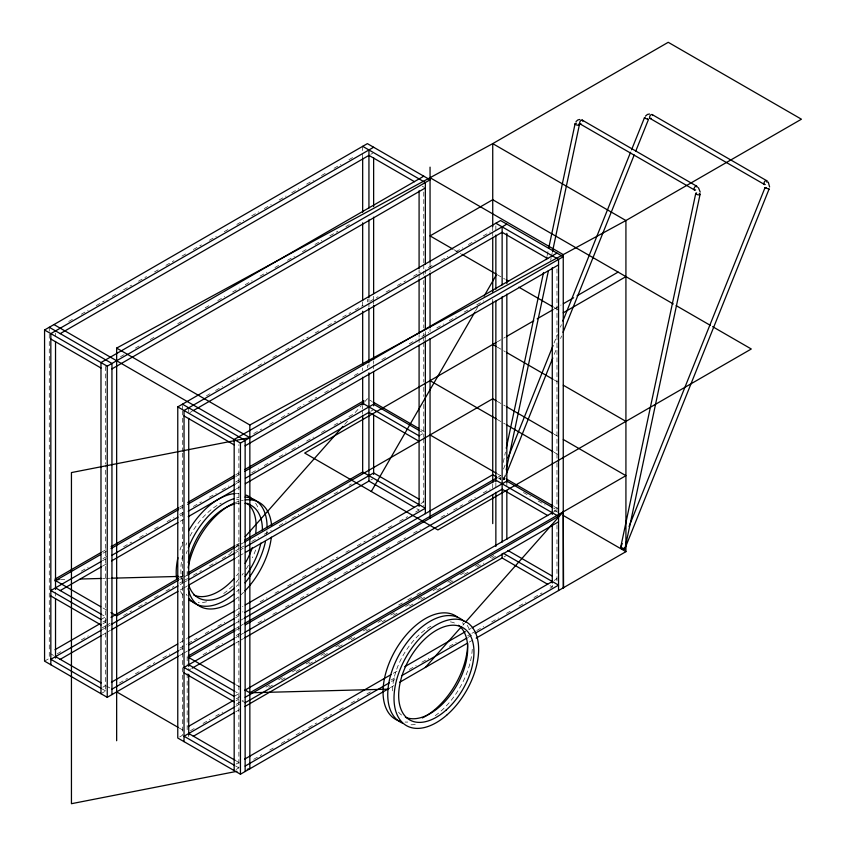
<?xml version="1.0" encoding="UTF-8"?>
<svg xmlns="http://www.w3.org/2000/svg" width="846" height="846" viewBox="0 0 846 846"><rect width="100%" height="100%" fill="white"/><g stroke="black" fill="none" stroke-linecap="round" stroke-linejoin="round"><path stroke-width="0.63" stroke-dasharray="4.23 3.17" d="M500.113 479.27L500.198 477.472M503.254 462.434L505.443 452.102M547.108 255.693L548.208 250.522M505.125 474.923L503.983 479.471M550.64 260.304L551.19 257.713M551.465 256.423L552.279 252.542M505.665 475.494L503.264 480.264M554.236 354.368L557.176 347.029M560.612 338.463L561.596 336.01M503.507 469.022L505.464 464.137M554.045 343.053L557.482 334.498M560.422 327.159L561.406 324.705M475.537 310.926L478.836 305.216M503.73 479.841L504.195 479.164L503.73 479.841L504.121 479.259L503.381 479.227M229.478 554.373L232.09 551.412M235.579 547.478L239.069 543.534M344.682 424.364L348.171 420.43M355.151 412.552L361.263 405.657M364.753 401.713L367.375 398.762L365.081 400.084M462.878 625.109L464.623 623.142M68.716 321.48L73.285 318.847M81.29 314.226L88.153 310.26M96.158 305.639L104.174 301.017M112.18 296.396L115.606 294.408M123.611 289.787L131.616 285.165M138.48 281.2L146.495 276.579M154.501 271.957L159.069 269.314M165.932 265.358L173.938 260.727M181.953 256.105L186.522 253.472M193.385 249.507L201.39 244.885M209.396 240.264L216.259 236.298M224.264 231.677L228.843 229.033M236.848 224.412L243.711 220.446M251.717 215.825L258.58 211.86M264.301 208.56L271.164 204.595M279.169 199.973L286.033 196.018M291.754 192.708L298.617 188.753M306.622 184.132L313.485 180.166M321.491 175.545L326.07 172.901M334.075 168.28L340.938 164.314M348.943 159.693L353.522 157.049M370.823 154.3L372.695 153.221M120.544 356.695L123.981 354.717M135.413 348.108L139.992 345.475M150.292 339.532L154.86 336.888M177.734 323.68L182.313 321.036M205.187 307.828L209.766 305.184M217.771 300.563L224.634 296.608M232.639 291.976L239.503 288.021M245.224 284.711L252.087 280.756M260.092 276.134L266.955 272.169M274.961 267.548L279.54 264.904M287.545 260.282L294.408 256.317M302.413 251.696L306.992 249.052M314.998 244.431L321.861 240.476M329.866 235.844L337.871 231.222M345.877 226.601L349.313 224.624M206.487 395.748L209.914 393.76M215.635 390.461L222.498 386.495M230.503 381.874L237.366 377.919M243.088 374.609L249.951 370.654M257.956 366.032L264.819 362.067M272.824 357.446L277.403 354.802M285.409 350.181L292.272 346.215M300.277 341.594L308.282 336.972M315.146 333.007L319.725 330.363M327.73 325.742L335.735 321.12M342.598 317.155L350.604 312.534M355.183 309.9L363.188 305.269M370.051 301.313L378.056 296.692M386.062 292.071L390.641 289.427M397.504 285.462L405.509 280.84M413.514 276.219L420.377 272.253M428.383 267.632L432.962 264.988M440.967 260.367L447.83 256.401M455.835 251.78L462.699 247.825M468.42 244.515L475.283 240.56M483.288 235.939L490.151 231.973M189.874 412.573L192.158 411.251M253.747 433.596L261.752 428.975M269.758 424.354L273.195 422.365M281.2 417.744L289.205 413.123M297.21 408.502L304.074 404.536M308.653 401.903L316.658 397.271M324.663 392.65L331.526 388.695M339.532 384.073L344.111 381.43M354.4 375.487L358.979 372.843M381.853 359.635L386.432 356.991M409.305 343.783L416.169 339.828M421.89 336.518L428.753 332.563M436.758 327.941L443.621 323.976M449.332 320.676L456.195 316.711M464.211 312.089L471.063 308.124M476.784 304.824L483.648 300.859M102.006 551.962L107.728 548.663M179.786 507.061L183.222 505.083M235.833 474.701L239.259 472.724M103.022 553.189L107.601 550.545M179.659 508.943L185.38 505.644M235.706 476.584L241.427 473.284M81.29 571.166L88.153 567.201M103.022 558.614L107.601 555.97M123.611 546.728L131.616 542.106M139.632 537.485L146.495 533.519M154.501 528.898L159.069 526.254M167.074 521.633L173.938 517.667M179.659 514.368L185.38 511.069M193.385 506.447L201.39 501.826M209.396 497.205L216.259 493.239M221.98 489.94L228.843 485.974M235.706 482.009L241.427 478.709M251.717 472.766L258.58 468.8M264.301 465.501L271.164 461.535M279.169 456.914L286.033 452.959M291.754 449.649L298.617 445.694M306.622 441.073L313.485 437.107M321.491 432.486L326.07 429.842M334.075 425.221L340.938 421.255M348.943 416.634L353.522 413.99M102.429 560.771L108.151 557.461M180.209 515.859L184.788 513.226M236.256 483.5L240.835 480.866M102.429 566.196L108.151 562.897M180.209 521.295L184.788 518.651M236.256 488.935L240.835 486.291M370.823 411.241L372.695 410.162M497.289 341.847L505.274 337.237M554.278 308.949L561.11 304.994M100.981 619.505L105.676 616.797L102.26 614.82M419.087 435.849L423.783 433.141L420.367 431.164M103.022 621.947L107.601 619.304M179.659 577.702L185.38 574.402M235.706 545.342L241.427 542.043M102.863 623.851L105.676 622.222L102.26 620.245M179.553 579.573L182.99 577.585M184.132 576.93L187.569 574.942M235.6 547.214L239.037 545.226M240.179 544.57L243.606 542.593M44.563 661.128L49.269 658.41L49.269 332.563M57.274 653.789L60.827 651.737M81.29 639.925L88.28 635.885M102.006 627.965L105.443 625.977M106.459 625.395L110.012 623.343M123.611 615.486L131.616 610.865M138.48 606.899L146.495 602.278M154.501 597.657L159.069 595.013M165.932 591.058L173.938 586.426M179.659 583.127L183.222 581.075M184.238 580.483L187.664 578.505M193.385 575.206L201.39 570.585M209.396 565.963L216.259 561.998M222.107 558.624L228.97 554.659M235.706 550.767L239.259 548.716M240.285 548.134L243.711 546.146M251.717 541.525L258.58 537.559M264.301 534.26L271.291 530.231M279.169 525.673L286.033 521.718M291.754 518.408L298.744 514.379M306.622 509.831L313.485 505.866M321.491 501.244L326.196 498.527M334.075 493.979L341.065 489.94M349.07 485.318L351.354 483.997M102.429 629.53L105.866 627.542M107.008 626.886L110.435 624.908M180.209 584.618L182.493 583.296M183.645 582.64L187.072 580.663M236.256 552.258L238.54 550.947M239.682 550.281L243.119 548.303M102.429 634.955L105.866 632.977M107.008 632.311L110.435 630.333M180.209 590.053L182.493 588.731M183.645 588.065L187.072 586.088M236.256 557.694L238.54 556.372M239.682 555.706L243.119 553.728M370.823 479.999L372.695 478.921M102.863 687.185L105.676 685.556L102.26 683.579M180.029 642.632L186.892 638.667M236.076 610.273L242.939 606.307M420.959 503.529L423.783 501.9L420.367 499.923M100.981 693.699L105.676 690.981L105.676 465.395M119.402 683.06L127.408 678.439M135.413 673.807L139.992 671.174M146.855 667.208L154.86 662.587M162.866 657.966L169.729 654M180.029 648.057L186.892 644.092M188.034 643.436L197.181 638.148M205.187 633.527L212.05 629.561M217.771 626.262L224.634 622.307M236.076 615.698L242.939 611.732M260.092 601.834L266.955 597.868M274.961 593.247L279.54 590.603M287.545 585.982L294.408 582.016M302.413 577.395L306.992 574.751M314.998 570.13L321.861 566.175M329.866 561.543L337.871 556.922M345.877 552.301L349.313 550.323M357.319 545.702L365.324 541.08M372.187 537.115L380.192 532.494M388.198 527.872L392.777 525.229M399.64 521.263L407.645 516.642M415.65 512.02L419.087 510.043L419.087 505.697M179.437 650.214L185.147 646.904M235.474 617.855L241.195 614.545M179.437 655.639L182.99 653.588M184.005 652.996L187.569 650.944M235.474 623.28L239.037 621.228M240.053 620.636L243.606 618.585M236.351 628.208L238.635 626.886M239.778 626.22L243.214 624.242M498.283 476.975L500.568 475.664M236.224 630.09L240.793 627.446M203.051 654.667L209.914 650.701M215.635 647.402L222.498 643.436M236.224 635.515L240.793 632.871M257.956 622.973L264.819 619.008M272.824 614.386L277.403 611.743M285.409 607.121L292.272 603.156M300.277 598.534L308.282 593.913M316.288 589.292L319.725 587.304M327.73 582.683L335.735 578.061M343.74 573.44L350.604 569.474M355.183 566.841L363.188 562.209M371.193 557.588L378.056 553.633M386.062 549.012L390.641 546.368M397.504 542.402L405.509 537.781M413.514 533.16L420.377 529.194M440.967 517.308L447.83 513.342M453.541 510.043L462.699 504.766M468.42 501.456L475.283 497.501M483.288 492.88L490.151 488.914M235.632 637.673L239.058 635.684M240.201 635.029L243.637 633.041M191.016 668.848L188.732 670.169L188.732 666.912M235.632 643.097L239.058 641.12M240.201 640.454L243.637 638.476M234.173 696.406L238.879 693.699L235.452 691.721M552.279 512.75L556.975 510.043L553.559 508.065M236.224 698.849L240.793 696.205M398.646 605.07L403.214 602.437M407.793 599.793L412.372 597.149M416.941 594.505L421.52 591.862M236.055 700.752L238.879 699.124L235.452 697.146M179.638 736.94L182.461 735.311L182.461 452.991M190.466 730.69L195.045 728.046M203.051 723.425L209.914 719.46M215.635 716.16L222.625 712.131M236.224 704.274L243.214 700.234M265.961 687.1L270.667 684.393M278.672 679.772L284.267 676.536M292.399 671.84L298.109 668.541M306.125 663.92L311.836 660.62M320.994 655.333L325.562 652.689M335.735 646.82L340.43 644.113M348.436 639.481L351.873 637.503M363.315 630.905L367.883 628.261M378.056 622.392L382.752 619.674M390.757 615.053L395.336 612.409M405.636 606.466L410.204 603.822M418.21 599.201L422.789 596.557M433.078 590.614L437.657 587.981M447.83 582.101L452.525 579.394M460.531 574.772L465.11 572.129M475.399 566.186L479.978 563.542M490.151 557.673L495.862 554.373M235.632 706.431L241.343 703.121M268.795 687.28L273.374 684.636M281.38 680.015L285.959 677.371M296.248 671.428L300.827 668.784M308.832 664.163L315.695 660.197M323.701 655.576L328.28 652.932M338.569 646.989L343.148 644.356M351.153 639.735L355.722 637.091M366.022 631.148L370.601 628.504M382.032 621.895L385.469 619.917M393.475 615.296L398.043 612.652M409.485 606.053L412.922 604.065M420.927 599.444L425.496 596.8M436.938 590.201L441.517 587.558M449.522 582.936L452.948 580.959M464.391 574.349L468.959 571.716M476.975 567.084L483.838 563.129M491.843 558.508L496.412 555.864M235.632 711.856L241.343 708.557M504.015 556.901L506.839 555.272M236.055 764.086L238.879 762.458M393.295 673.3L397.863 670.667M468.779 629.72L471.063 628.398M554.162 580.43L556.975 578.801L553.559 576.824M236.055 769.511L238.879 767.882L238.879 444.668M253.747 759.296L261.752 754.674M269.758 750.053L273.195 748.065M281.2 743.444L289.205 738.822M296.068 734.867L304.074 730.235M308.653 727.602L316.658 722.981M323.521 719.015L331.526 714.394M339.532 709.773L344.111 707.129M350.974 703.163L358.979 698.542M366.984 693.921L370.411 691.943M391 680.047L395.579 677.413M409.305 669.482L416.169 665.527M421.89 662.217L428.753 658.262M449.332 646.376L456.195 642.41M467.637 635.811L471.063 633.823M472.216 633.168L475.642 631.179M476.784 630.524L483.648 626.558M491.653 621.937L498.516 617.982M506.521 613.35L511.1 610.717M519.106 606.085L525.969 602.13M533.974 597.509L541.979 592.887M549.995 588.256L552.279 586.944L552.279 583.687M391.55 681.548L394.987 679.56M468.187 637.302L471.613 635.314M390.408 687.629L393.876 685.63M469.319 642.072L472.766 640.084M60.531 579.531L67.098 579.351M102.556 578.421L105.19 578.357M106.501 578.326L110.435 578.22M180.05 576.39L182.673 576.327M503.359 478.466L504.11 478.995M422.217 186.152L424.301 187.357M453.964 249.707L460.784 253.652M497.215 274.686L505.189 279.286M554.141 307.553L557.556 309.52M497.289 347.103L505.252 351.703M554.204 379.97L557.62 381.937M497.289 401.385L505.252 405.985M554.204 434.252L557.62 436.219M497.215 419.447L505.189 424.047M554.141 452.303L557.556 454.281M369.649 400.073L371.933 401.395M420.938 429.683L424.354 431.661M497.215 473.728L505.189 478.328M554.13 506.585L557.556 508.562M498.421 478.043L500.705 479.354M523.473 492.499L530.305 496.443M538.268 501.044L545.099 504.988M554.204 510.244L557.62 512.221M416.803 508.721L419.087 510.043M549.995 585.622L552.279 586.944M102.969 607.988L107.527 610.622M236.171 684.89L240.729 687.523M242.009 700.932L245.139 702.74M50.316 653.588L53.446 655.396M106.395 685.969L109.811 687.935M179.257 728.036L184.957 731.325M235.452 760.48L240.74 763.526M102.26 689.004L105.676 690.981M235.452 765.905L238.879 767.882M500.303 479.523L499.965 477.948M556.975 268.933L556.975 461.535M556.975 462.857L556.975 513.3M556.975 524.858L556.975 582.059M506.839 483.256L506.839 486.513M495.862 225.882L495.862 231.159M495.862 483.129L495.862 488.406M492.732 226.739L492.732 230.694M492.732 232.016L492.732 235.971M492.732 299.294L492.732 301.937M492.732 483.997L492.732 490.595M430.054 262.926L430.054 272.158M430.054 328.893L430.054 331.526M425.348 269.599L425.348 273.554M425.348 331.6L425.348 334.244M425.348 335.566L425.348 339.521M423.783 192.031L423.783 263.265M423.783 264.587L423.783 269.863M423.783 271.185L423.783 275.14M423.783 280.417L423.783 327.91M423.783 333.187L423.783 335.82M423.783 337.142L423.783 341.097M423.783 342.419L423.783 382.001M423.783 387.278L423.783 396.51M423.783 404.42L423.783 437.403M423.783 438.725L423.783 506.003M419.087 269.937L419.087 272.581M419.087 273.893L419.087 277.858M419.087 334.582L419.087 337.216M419.087 338.537L419.087 342.493M373.636 296.322L373.636 298.955M373.636 300.277L373.636 304.232M373.636 360.967L373.636 363.6M373.636 364.922L373.636 368.877M368.941 299.029L368.941 301.673M368.941 302.995L368.941 306.95M368.941 363.674L368.941 366.318M367.375 299.294L367.375 301.937M367.375 365.261L367.375 367.894M362.67 146.337L362.67 158.213M362.67 302.011L362.67 305.966M362.67 367.978L362.67 370.611M362.67 406.228L362.67 408.872M362.67 410.194L362.67 414.149M188.732 407.804L188.732 414.403M188.732 733.503L188.732 736.76M187.167 656.602L187.167 664.459M187.167 673.638L187.167 732.594M182.461 405.498L182.461 409.464M182.461 410.775L182.461 451.679M105.676 366.445L105.676 464.073M55.529 333.07L55.529 336.327M55.529 592.115L55.529 596.07M49.269 327.286L49.269 331.241M467.182 625.321A59.833 34.549 -60 0 1 469.689 630.217M472.258 649.294A59.833 34.549 -60 0 1 433.067 717.165M415.27 724.483A59.833 34.549 -60 0 1 409.771 724.758M401.607 715.06A53.235 30.731 -60 0 1 398.381 711.951M392.417 690.865A53.235 30.731 -60 0 1 432.74 625.268M450.4 621.863A53.235 30.731 -60 0 1 456.671 624.073M462.487 622.603A59.833 34.549 -60 0 1 463.841 624.94M407.772 722.05A59.833 34.549 -60 0 1 405.075 722.04M243.553 592.316A59.833 34.549 -60 0 1 235.495 599.254M235.495 502.535A59.833 34.549 -60 0 1 238.466 501.435M241.396 500.61A59.833 34.549 -60 0 1 243.31 500.208M255.64 503.18A59.833 34.549 -60 0 1 258.802 509.895M255.64 550.016A59.833 34.549 -60 0 1 252.372 557.757M248.417 565.308A59.833 34.549 -60 0 1 246.207 568.967M243.246 573.377A59.833 34.549 -60 0 1 242.009 575.09M238.784 579.214A59.833 34.549 -60 0 1 236.076 582.334M232.576 585.982A59.833 34.549 -60 0 1 222.53 594.347M206.583 601.792A59.833 34.549 -60 0 1 198.228 602.627M182.916 595.002A59.833 34.549 -60 0 1 180.018 590.55M180.018 549.963A59.833 34.549 -60 0 1 182.916 542.17M236.076 493.451A59.833 34.549 -60 0 1 238.784 493.451M238.858 572.848A53.235 30.731 -60 0 1 236.542 575.766M182.387 581.139A53.235 30.731 -60 0 1 182.937 554.363M185.909 545.12A53.235 30.731 -60 0 1 186.839 542.825M190.054 535.994A53.235 30.731 -60 0 1 221.187 503.137M236.542 499.478A53.235 30.731 -60 0 1 238.858 499.722M266.976 530.78A59.833 34.549 -60 0 1 266.12 538.172M238.847 589.599A59.833 34.549 -60 0 1 236.69 591.65M187.167 595.753A59.833 34.549 -60 0 1 186.289 594.167M182.895 582.788A59.833 34.549 -60 0 1 182.895 568.882M186.289 553.58A59.833 34.549 -60 0 1 187.283 550.651M236.69 497.903A59.833 34.549 -60 0 1 238.614 497.501M237.927 584.787A53.235 30.731 -60 0 1 236.235 586.437M187.178 575.428A53.235 30.731 -60 0 1 187.178 571.293M235.378 503.825A53.235 30.731 -60 0 1 240.412 503.095M503.402 477.863A2.221 0.888 12 0 1 503.349 479.344M500.176 478.424A2.221 0.888 12 0 1 500.208 477.62"/><path stroke-width="1.27" d="M506.268 448.221L543.544 272.486M546.283 259.563L546.833 256.983M548.758 247.931L575.068 123.844M506.225 469.752L548.441 270.646M552.554 251.251L579.425 124.584M620.626 547.605L695.729 193.512M624.972 548.472L700.086 194.242M768.644 188.721L769.067 189.092L624.803 548.917L620.753 547.32L622.201 543.576M635.674 151.297L648.427 119.582L644.314 117.932L645.244 117.911M769.099 189.208L764.974 187.601L766.074 187.622M506.162 474.268L552.766 358.038M563.066 332.341L634.204 154.966M507.917 458.014L553.062 345.506M562.876 321.046L630.587 152.238M631.56 149.795L644.345 118.049M629.075 526.455L765.006 187.706M371.288 491.494L474.881 312.068M484.113 296.068L495.989 275.5M645.424 116.145L647.444 114.443L649.527 114.02M620.742 547.203L621.387 547.151A2.221 0.888 12 0 0 621.101 548.314A2.221 0.888 12 0 0 624.147 548.98A2.221 0.888 12 0 0 624.517 547.785M245.181 536.639L342.937 426.331M362.13 404.663L363.875 402.696M425.348 667.462L461.133 627.076M465.501 622.159L563.246 511.851L563.552 588.023M576.01 121.56L577.955 119.889L579.827 119.487M44.563 329.993L367.375 143.63L430.054 179.817L107.241 366.181L44.563 329.993L44.563 661.128L107.241 697.316L178.411 656.221M373.636 147.246L50.834 333.62L50.834 664.745M60.108 333.694L368.941 155.389L414.519 181.71M423.783 176.201L100.981 362.564L100.981 693.699M111.947 368.898L425.348 187.96M177.766 406.894L500.568 220.531L563.246 256.719L240.444 443.082L177.766 406.894L177.766 738.029L240.444 774.217L389.308 688.274M506.839 224.148L184.026 410.522L184.026 741.646M193.311 410.585L502.133 232.29L547.722 258.612M556.975 253.102L234.173 439.465L234.173 770.6M245.139 445.8L558.55 264.861M55.106 579.045L100.864 552.628M111.154 546.685L178.643 507.716M187.791 502.439L234.691 475.357M244.98 469.414L363.939 400.74M54.99 580.927L100.737 554.511M111.027 548.568L178.517 509.599M187.664 504.322L234.564 477.239M244.854 471.296L362.67 403.278L419.087 435.849M101.287 561.427L50.834 590.561L100.981 619.505M111.577 555.484L177.924 517.181M188.214 511.238L235.114 484.166M245.403 478.223L373.636 404.187L419.225 430.508M60.108 590.635L101.287 566.852M111.577 560.909L177.924 522.617M188.214 516.673L235.114 489.591M245.403 483.648L368.941 412.33L419.087 441.284M496.147 342.503L304.687 453.044L437.89 529.945L751.29 348.996L712.586 326.651M506.405 336.581L533.763 320.793M537.178 318.815L553.136 309.604M563.394 303.682L573.651 297.76M577.067 295.783L618.098 272.095M563.246 312.809L625.924 276.621M54.99 649.686L99.595 623.925M111.027 617.326L178.517 578.357M187.664 573.08L234.564 545.998M244.854 540.055L362.67 472.036L425.348 508.235L244.631 612.567M178.411 580.229L116.653 615.888L110.953 612.599M188.711 574.286L234.458 547.87M244.758 541.926L492.732 398.762L496.147 400.729M101.287 630.185L50.834 659.32L100.981 688.263M111.577 624.242L177.924 585.94M188.214 579.996L235.114 552.924M245.403 546.981L373.636 472.946L419.225 499.267M60.108 659.394L101.287 635.61M111.577 629.667L177.924 591.375M188.214 585.432L235.114 558.349M245.403 552.406L368.941 481.088L414.519 507.41M111.397 682.246L177.734 643.954M188.034 638.011L234.934 610.928M245.224 604.985L419.087 504.607M111.947 689.173L178.284 650.87M188.584 644.927L234.331 618.511M188.584 650.352L234.458 623.872M244.631 617.992L492.732 474.754L496.147 476.732M188.309 655.936L235.209 628.864M244.357 623.587L497.131 477.641M188.182 657.818L235.082 630.746M245.372 624.803L495.862 480.179L558.55 516.367L245.139 697.316M234.479 638.328L184.026 667.462L234.173 696.406M244.78 632.385L506.839 481.088L552.417 507.41M192.158 668.192L234.479 643.753M244.78 637.81L502.133 489.231L547.722 515.552M244.6 690.389L552.279 512.75M188.182 726.577L232.787 700.826M245.287 690.156L249.845 692.789L625.924 475.664L563.32 439.508M234.479 707.087L184.026 736.221L234.173 765.165M245.139 702.74L558.55 521.802M193.311 736.284L234.479 712.512M244.78 706.569L502.133 557.99L547.722 584.311M244.6 759.148L391 674.622M404.726 666.701L465.353 631.698M472.216 627.732L552.279 581.509M245.139 766.074L389.266 682.87M401.85 675.605L467.045 637.958M475.05 633.337L558.55 585.125L503.275 553.221M399.555 682.352L467.045 643.383M476.182 638.117L625.924 551.655L625.924 220.531L801.437 119.201L668.234 42.3L492.732 143.63L116.653 348.087L116.653 740.736M116.653 348.087L249.845 424.988L625.924 220.531L492.732 143.63L492.732 226.739M236.922 771.319L71.445 803.7L71.445 472.576L249.845 437.657L53.964 324.568M247.254 769.289L249.845 768.781L249.845 424.988M55.286 579.669L59.22 579.563M80.233 579.013L101.245 578.463M111.757 578.188L178.728 576.433M249.845 692.789L387.743 689.173M652.372 114.696L766.772 180.737M649.887 118.334L764.276 184.375M582.175 120.069L696.565 186.109M580.271 124.045L694.672 190.086M673.3 303.968L492.732 199.719L430.054 235.907L452.822 249.052M676.155 305.618L710.302 325.34M430.054 177.702L563.246 254.604L563.246 587.843M362.67 146.337L425.348 182.535L425.348 264.322M495.862 223.238L558.55 259.426L558.55 590.561M461.927 254.308L496.084 274.03M506.331 279.941L508.605 281.263M518.852 287.175L552.998 306.897M492.732 344.481L496.147 346.448M506.394 352.359L553.073 379.315M563.32 385.226L625.924 421.371M506.394 406.651L553.073 433.596M430.054 380.668L496.084 418.781M506.331 424.703L552.998 451.648M373.065 402.051L418.654 428.372M430.054 434.95L496.084 473.073M506.268 478.952L552.998 505.929M563.32 515.51L625.924 551.655M507.97 550.503L552.417 576.168M49.269 327.286L111.947 363.473L111.947 694.598M182.461 404.187L245.139 440.375L245.139 771.499M50.834 339.045L100.981 367.999M184.026 415.946L234.173 444.89M55.106 580.356L100.695 606.677M188.298 657.257L235.029 684.234M55.529 587.843L101.118 614.164M188.732 664.745L234.321 691.066M50.834 595.986L100.981 624.94M184.026 672.887L234.173 701.842M55.529 656.602L101.118 682.923M116.653 691.891L178.125 727.38M188.732 733.503L235.04 760.237M647.719 118.895L648.406 119.434M698.458 187.696L700.202 192.095M768.295 182.133L769.606 186.977M552.279 267.685L552.279 514.379M552.279 524.932L552.279 582.979M506.839 233.38L506.839 283.516M506.839 294.07L506.839 482.717M506.839 490.627L506.839 539.441M502.133 226.865L502.133 284.912M502.133 296.777L502.133 542.159M502.133 553.644L502.133 557.99M495.862 235.114L495.862 289.205M495.862 301.081L495.862 481.808M495.862 492.361L495.862 546.453M492.732 237.292L492.732 291.838M492.732 301.937L492.732 482.675M492.732 494.561L492.732 523.611M430.054 167.148L430.054 262.228M430.054 273.48L430.054 327.571M430.054 338.548L430.054 518.186M425.348 276.198L425.348 328.967M425.348 340.843L425.348 513.659M419.087 190.784L419.087 268.616M419.087 279.169L419.087 333.261M419.087 345.136L419.087 506.077M373.636 157.8L373.636 206.614M373.636 217.168L373.636 293.678M373.636 305.554L373.636 359.645M373.636 371.521L373.636 405.816M373.636 415.048L373.636 474.416M368.941 149.964L368.941 208.01M368.941 219.875L368.941 297.718M368.941 308.272L368.941 362.352M368.941 372.906L368.941 481.088M362.67 158.213L362.67 212.304M362.67 222.858L362.67 300.69M362.67 311.243L362.67 365.335M362.67 377.21L362.67 404.917M362.67 415.471L362.67 473.517M240.444 443.082L240.444 774.217M188.732 418.358L188.732 666.373M188.732 674.283L188.732 734.973M107.241 366.181L107.241 697.316M55.529 341.456L55.529 589.472M55.529 598.704L55.529 658.072M402.347 723.087A59.833 34.549 -60 0 1 401.226 651.06A59.833 34.549 -60 0 1 463.925 621.345M458.5 625.289A53.235 30.731 -60 0 1 456.671 685.535A53.235 30.731 -60 0 1 405.403 717.249M399.999 721.204A59.833 34.549 -60 0 1 394.384 652.044A59.833 34.549 -60 0 1 457.326 617.009M467.658 643.034A59.833 34.549 -60 0 1 422.334 717.937M245.203 499.933A59.833 34.549 -60 0 1 271.587 525.408M271.355 537.147A59.833 34.549 -60 0 1 244.959 590.889M234.501 599.983A59.833 34.549 -60 0 1 188.129 588.626M188.129 567.856A59.833 34.549 -60 0 1 234.501 502.958M246.207 495.122A59.833 34.549 -60 0 1 252.372 499.203M193.152 601.781A59.833 34.549 -60 0 1 188.584 599.856M176.624 579.172A59.833 34.549 -60 0 1 177.914 557.715M188.584 530.759A59.833 34.549 -60 0 1 235.156 493.514M246.947 503.148A53.235 30.731 -60 0 1 255.767 532.716M252.362 547.478A53.235 30.731 -60 0 1 245.118 563.404M234.141 578.548A53.235 30.731 -60 0 1 193.85 595.119M245.044 497.067A59.833 34.549 -60 0 1 267.082 527.227M265.369 541.979A59.833 34.549 -60 0 1 245.044 582.831M233.771 594.199A59.833 34.549 -60 0 1 189.176 598.619M188.383 547.732A59.833 34.549 -60 0 1 233.771 498.728M245.118 503.338A53.235 30.731 -60 0 1 262.419 529.924M260.885 543.047A53.235 30.731 -60 0 1 245.118 576.475M234.511 588.012A53.235 30.731 -60 0 1 188.658 584.755M188.193 562.527A53.235 30.731 -60 0 1 234.511 504.047M651.187 118.292A2.221 1.28 -60 0 1 649.559 117.488A2.221 1.28 -60 0 1 651.071 114.739A2.221 1.28 -60 0 1 652.7 115.542M765.26 184.491A2.221 1.28 -60 0 1 763.991 183.022A2.221 1.28 -60 0 1 765.979 180.568A2.221 1.28 -60 0 1 766.984 182.345M578.886 123.918A2.221 0.888 12 0 1 578.453 125.187A2.221 0.888 12 0 1 575.291 124.267A2.221 0.888 12 0 1 576.549 123.23M581.086 123.939A2.221 1.28 -60 0 1 579.658 122.797A2.221 1.28 -60 0 1 581.361 120.174A2.221 1.28 -60 0 1 582.788 121.316M695.624 189.895A2.221 1.28 -60 0 1 694.048 188.954A2.221 1.28 -60 0 1 695.708 186.236A2.221 1.28 -60 0 1 697.178 187.357M699.272 193.417A2.221 0.888 12 0 1 699.473 194.781A2.221 0.888 12 0 1 696.258 194.178A2.221 0.888 12 0 1 696.639 192.92M447.27 714.659A59.833 34.549 -60 0 0 466.241 621.969A59.833 34.549 -60 0 0 395.452 684.742A59.833 34.549 -60 0 0 447.27 714.659M446.064 710.154A53.235 30.731 -60 0 0 462.931 627.69A53.235 30.731 -60 0 0 399.957 683.536A53.235 30.731 -60 0 0 446.064 710.154"/></g></svg>
